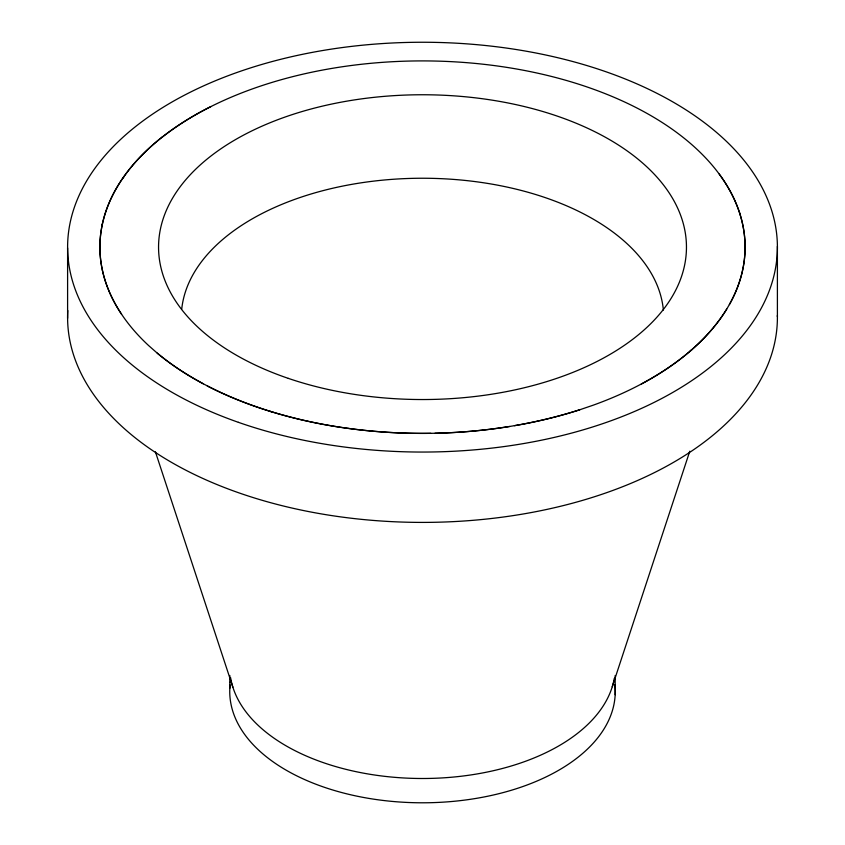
<?xml version="1.0" encoding="UTF-8"?>
<svg xmlns="http://www.w3.org/2000/svg" width="845" height="845" viewBox="0 0 845 845"><rect width="100%" height="100%" fill="white"/><g stroke="black" fill="none" stroke-linecap="round" stroke-linejoin="round"><path stroke-width="1.27" d="M102.245 224.77L102.456 223.788M612.266 686.731L689.784 451.209M719.211 174.049A322.748 186.333 0 0 1 744.413 259.214L744.191 261.063A322.938 186.449 0 0 1 729.362 304.591L726.732 309.069A322.748 186.333 0 0 1 641.334 384.031M123.095 177.82L123.909 176.668M691.812 349.672L690.207 351.066M162.293 137.07L164.395 135.432A322.896 186.418 0 0 1 210.88 106.586M348.119 428.373L350.147 428.647A322.769 186.344 0 0 0 430.792 433.327L434.995 433.253A322.589 186.249 0 0 0 509.641 426.471L514.457 425.669A322.589 186.249 0 0 0 579.807 409.751L593.105 405.22A322.589 186.249 0 0 0 726.732 309.069M272.724 412.106L270.442 411.409M729.362 304.591A322.589 186.249 0 0 0 383.281 62.287A322.589 186.249 0 0 0 148.72 345.647L157.202 353.104A322.589 186.249 0 0 0 203.349 383.82L207.437 385.964A322.589 186.249 0 0 0 430.834 433.337M155.406 451.821L232.871 687.175M739.586 212.877L740.157 214.714M102.942 272.629L102.456 270.516M777.4 246.36L777.4 316.717M615.171 675.535L615.171 694.717M229.829 675.514L229.829 688.305M67.6 247.934L67.6 318.29M614.283 678.345A192.755 111.286 0 0 1 421.866 778.498A192.755 111.286 0 0 1 230.59 677.616M614.875 684.503A192.755 111.286 0 0 1 422.849 802.792A192.755 111.286 0 0 1 230.083 684.904M230.358 682.633A192.755 111.286 0 0 1 230.717 680.373M579.807 409.751A322.748 186.344 0 0 1 514.457 425.669M348.003 428.373A322.748 186.344 0 0 1 207.278 385.954M777.379 315.438A354.9 204.902 0 0 1 418.275 522.39A354.9 204.902 0 0 1 67.801 310.569M181.738 309.027A241.205 139.256 0 0 1 423.377 178.242A241.205 139.256 0 0 1 663.367 310.041M203.349 383.82A322.758 186.344 0 0 1 157.202 353.104M121.574 314.255A322.758 186.344 0 0 1 102.91 272.597M102.425 270.453A322.758 186.344 0 0 1 162.272 136.953M509.63 426.471A322.769 186.344 0 0 1 434.995 433.253M238.406 422.331A354.9 204.902 0 0 0 777.315 251.609A354.9 204.902 0 0 0 251.778 67.516A354.9 204.902 0 0 0 238.406 422.331M288.293 378.37A263.957 152.396 0 0 0 686.446 248.631A263.957 152.396 0 0 0 292.761 114.434A263.957 152.396 0 0 0 288.293 378.37"/></g></svg>
